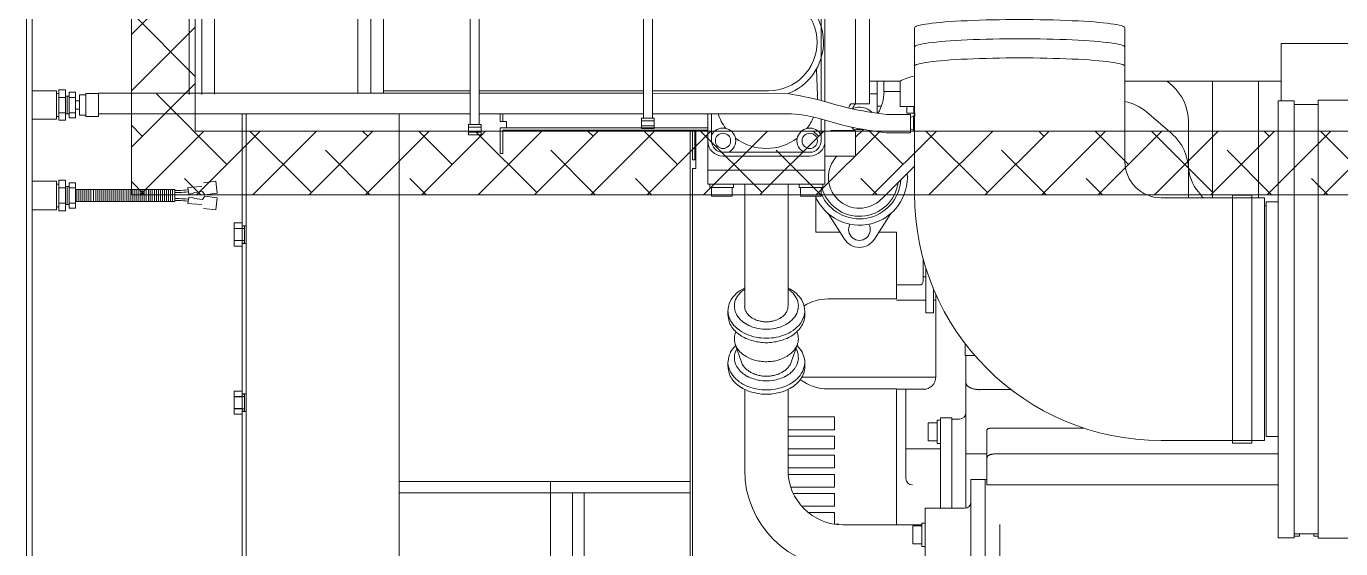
# Model space of a CAD drawing. Header units: millimetres. Extents: x 68650 to 268645, y -2410 to 17645.
# Drawn here: x 74045 to 75076, y 9960 to 10370 of the extents above; entities that cross this region are included whole.
import ezdxf

# ---------------------------------------------------------------- set-up
doc = ezdxf.new("R2010")
doc.units = ezdxf.units.MM
doc.layers.add('G-IMPT', color=8, linetype='Continuous', lineweight=18)
doc.layers.add('M-EQPM', color=50, linetype='Continuous', lineweight=18)

# ---------------------------------------------------------------- blocks, each defined once
blk = doc.blocks.new('TKCS_MAY PHAT DIEN_251105 - TKCS_XREF_260106_MAY PHAT DIEN_dwg_HINST1-2491694-TKCS_NHÀ MÁY PHÁT ĐIỆN - MẶT BẰNG COTE _1_000')
at = {"layer": 'G-IMPT'}
blk.add_line((0.08, 0.426), (0.1, 0.12), dxfattribs=at)
at = {"layer": 'G-IMPT', "flags": 128}
blk.add_lwpolyline([(0.1, 0.12), (0.1, 0), (-0.1, 0), (-0.1, 0.12), (-0.08, 0.18), (-0.08, 0.426), (-0.19, 0.49), (-0.19, 0.875), (0.19, 0.875), (0.19, 0.49)], dxfattribs=at)
blk = doc.blocks.new('TKCS_MAY PHAT DIEN_251105 - TKCS_XREF_260106_MAY PHAT DIEN_dwg_HINST1-2491695-TKCS_NHÀ MÁY PHÁT ĐIỆN - MẶT BẰNG COTE _1_000')
at = {"layer": 'G-IMPT'}
blk.add_line((0.08, 0.426), (0.1, 0.12), dxfattribs=at)
at = {"layer": 'G-IMPT', "flags": 128}
blk.add_lwpolyline([(0.1, 0.12), (0.1, 0), (-0.1, 0), (-0.1, 0.12), (-0.08, 0.18), (-0.08, 0.426), (-0.19, 0.49), (-0.19, 0.875), (0.19, 0.875), (0.19, 0.49)], dxfattribs=at)
blk = doc.blocks.new('TKCS_MAY PHAT DIEN_251105 - TKCS_XREF_260106_MAY PHAT DIEN_dwg_112-2491696-TKCS_NHÀ MÁY PHÁT ĐIỆN - MẶT BẰNG COTE _1_000')
at = {"layer": 'G-IMPT'}
for p, q in [((17102, 26391.3), (17102, 24843.3)), ((17725.4, 25463.6), (17725.4, 25341.3)), ((17239.7, 25431.1), (17239.7, 25346)), ((17249.7, 25431.1), (17249.7, 25346.1)), ((17362.1, 25431.1), (17362.1, 25346.7)), ((17372.1, 25431.1), (17372.1, 25346.7)), ((17798.5, 25268), (17798.5, 25398.3)), ((17963.6, 25293.4), (17963.6, 25398.3)), ((17722.4, 25345), (17721.7, 25365.8)), ((17769.4, 25331.3), (17769.4, 25356.4)), ((18086.1, 25356.4), (17963.6, 25356.4)), ((18000.6, 25352.9), (17996.7, 25356.4)), ((18032.4, 25356.4), (18032.4, 25264.9)), ((18068.4, 25356.4), (18068.4, 25264.9)), ((17127.6, 25346.7), (17125.6, 25346.7)), ((17132.6, 25343.7), (17127.6, 25343.7)), ((17135.6, 25344.7), (17132.6, 25344.7)), ((17134.1, 25344.7), (17134.1, 25330.7)), ((17135.6, 25327.7), (17135.6, 25347.7)), ((17140.6, 25347.7), (17135.6, 25347.7)), ((17140.6, 25343.7), (17135.6, 25343.7)), ((17140.6, 25327.7), (17140.6, 25347.7)), ((17143.6, 25340.9), (17140.6, 25340.9)), ((17148.6, 25346.7), (17148.6, 25328.7)), ((17148.6, 25346.7), (17158.6, 25346.7)), ((17450.2, 25346.9), (17158.6, 25346.9)), ((17158.6, 25346.7), (17158.6, 25328.7)), ((17586, 25348.9), (17457.2, 25348.9)), ((17586, 25346.9), (17457.2, 25346.9)), ((17684.1, 25348.9), (17593, 25348.9)), ((17593, 25346.9), (17699.4, 25346.7)), ((17769.4, 25346.6), (17763.4, 25346.6)), ((17132.6, 25331.7), (17127.6, 25331.7)), ((17135.6, 25330.7), (17132.6, 25330.7)), ((17140.6, 25331.7), (17135.6, 25331.7)), ((17143.6, 25334.5), (17140.6, 25334.5)), ((17450.2, 25330.9), (17158.6, 25330.9)), ((17271.4, 25330.9), (17271.4, 24963.3)), ((17394.5, 24955.8), (17394.5, 25330.9)), ((17586, 25330.9), (17457.2, 25330.9)), ((17475.6, 25324.9), (17475.6, 25330.9)), ((17593, 25330.9), (17688.6, 25330.9)), ((17636.4, 25330.9), (17636.4, 25286.6)), ((17639.4, 25330.9), (17639.4, 25309.6)), ((17752.4, 25338.6), (17748.6, 25338.6)), ((17769.4, 25336.9), (17772.7, 25336.9)), ((17798, 25331.3), (17798, 25336.6)), ((17798.8, 25329.1), (17798.9, 25331.3)), ((18000.6, 25315), (17980.8, 25332.1)), ((18115.3, 25338.1), (18096.5, 25338.1)), ((17127.6, 25328.7), (17125.6, 25328.7)), ((17140.6, 25327.7), (17135.6, 25327.7)), ((17148.6, 25328.7), (17158.6, 25328.7)), ((17448.7, 25322.1), (17448.7, 25322.8)), ((17458.7, 25320.3), (17448.7, 25320.3)), ((17594.5, 25325.4), (17584.5, 25325.4)), ((17594.5, 25321.4), (17584.5, 25321.4)), ((17725.4, 25326.8), (17725.4, 25309.6)), ((17797.8, 25329), (17795.5, 25328)), ((18013.4, 25325), (18013.4, 25264.9)), ((17458.7, 25316.3), (17448.7, 25316.3)), ((17622.6, 25317.9), (17622.6, 24972)), ((17627, 25317.8), (17627, 25317.3)), ((17627, 25315.9), (17627, 25314)), ((17758.5, 25318.5), (17752.4, 25312.4)), ((17797.8, 25317.9), (17795.5, 25319)), ((17716.4, 25300.6), (17648.4, 25300.6)), ((17716.4, 25297.6), (17648.4, 25297.6)), ((17798.5, 25289.8), (17772.6, 25263.9)), ((17127.6, 25275.7), (17125.6, 25275.7)), ((17132.6, 25272.7), (17127.6, 25272.7)), ((17135.6, 25273.7), (17132.6, 25273.7)), ((17134.1, 25273.7), (17134.1, 25259.7)), ((17135.6, 25256.7), (17135.6, 25276.7)), ((17140.6, 25276.7), (17135.6, 25276.7)), ((17140.6, 25272.7), (17135.6, 25272.7)), ((17140.6, 25256.7), (17140.6, 25276.7)), ((17141.6, 25261.9), (17141.6, 25271.5)), ((17143.2, 25261.9), (17143.2, 25271.5)), ((17144.8, 25261.9), (17144.8, 25271.5)), ((17146.4, 25261.9), (17146.4, 25271.5)), ((17147.9, 25261.9), (17147.9, 25271.5)), ((17149.5, 25261.9), (17149.5, 25271.5)), ((17151.1, 25261.9), (17151.1, 25271.5)), ((17152.7, 25261.9), (17152.7, 25271.5)), ((17154.8, 25261.9), (17154.8, 25271.5)), ((17156.4, 25261.9), (17156.4, 25271.5)), ((17158, 25261.9), (17158, 25271.5)), ((17159.6, 25261.9), (17159.6, 25271.5)), ((17161.1, 25261.9), (17161.1, 25271.5)), ((17162.7, 25261.9), (17162.7, 25271.5)), ((17164.3, 25261.9), (17164.3, 25271.5)), ((17165.9, 25261.9), (17165.9, 25271.5)), ((17167.5, 25261.9), (17167.5, 25271.5)), ((17169.1, 25261.9), (17169.1, 25271.5)), ((17170.7, 25261.9), (17170.7, 25271.5)), ((17172.3, 25261.9), (17172.3, 25271.5)), ((17173.8, 25261.9), (17173.8, 25271.5)), ((17175.4, 25261.9), (17175.4, 25271.5)), ((17177, 25261.9), (17177, 25271.5)), ((17178.6, 25261.9), (17178.6, 25271.5)), ((17180.2, 25261.9), (17180.2, 25271.5)), ((17181.8, 25261.9), (17181.8, 25271.5)), ((17183.4, 25261.9), (17183.4, 25271.5)), ((17185, 25261.9), (17185, 25271.5)), ((17186.5, 25261.9), (17186.5, 25271.5)), ((17188.1, 25261.9), (17188.1, 25271.5)), ((17189.7, 25261.9), (17189.7, 25271.5)), ((17191.3, 25261.9), (17191.3, 25271.5)), ((17192.9, 25261.9), (17192.9, 25271.5)), ((17194.5, 25261.9), (17194.5, 25271.5)), ((17196.1, 25261.9), (17196.1, 25271.5)), ((17197.7, 25261.9), (17197.7, 25271.5)), ((17199.2, 25261.9), (17199.2, 25271.5)), ((17200.8, 25261.9), (17200.8, 25271.5)), ((17202.4, 25261.9), (17202.4, 25271.5)), ((17204, 25261.9), (17204, 25271.5)), ((17205.6, 25261.9), (17205.6, 25271.5)), ((17207.2, 25261.9), (17207.2, 25271.5)), ((17208.8, 25261.9), (17208.8, 25271.5)), ((17210.4, 25261.9), (17210.4, 25271.5)), ((17211.9, 25261.9), (17211.9, 25271.5)), ((17213.5, 25261.9), (17213.5, 25271.5)), ((17215.1, 25261.9), (17215.1, 25271.5)), ((17216.7, 25261.9), (17216.7, 25271.5)), ((17665.4, 25275.6), (17665.4, 25179.8)), ((17699.4, 25275.6), (17699.4, 25179.8)), ((17127.6, 25257.7), (17125.6, 25257.7)), ((17132.6, 25260.7), (17127.6, 25260.7)), ((17135.6, 25259.7), (17132.6, 25259.7)), ((17140.6, 25260.7), (17135.6, 25260.7)), ((18024.7, 25264.9), (18024.6, 25265.1)), ((18074.3, 25258.6), (18073.1, 25258.6)), ((17140.6, 25256.7), (17135.6, 25256.7)), ((17730.9, 25252.6), (17743.6, 25232.5)), ((17767.2, 25232.5), (17780, 25252.6)), ((17273, 25240.8), (17265.1, 25240.8)), ((17271.4, 25240.7), (17265.1, 25240.7)), ((17274.5, 25243), (17271.4, 25243)), ((17265.1, 25231.3), (17273, 25231.3)), ((17271.4, 25229.1), (17274.5, 25229.1)), ((17805.4, 25216.8), (17805.4, 25199.5)), ((17802.4, 25196.5), (17784.5, 25196.5)), ((17807.4, 25203), (17805.4, 25203)), ((17815.4, 25188.9), (17815.4, 25124.5)), ((17652.3, 25176.4), (17652.3, 25172.9)), ((17712.5, 25172.9), (17712.5, 25176.4)), ((17807.4, 25184.7), (17784.5, 25184.7)), ((17815.4, 25184.7), (17813.4, 25184.7)), ((17658.4, 25159.8), (17658.1, 25158.7)), ((17706.4, 25159.8), (17706.8, 25158.7)), ((17662.9, 25135.9), (17658, 25150.1)), ((17701.9, 25135.9), (17706.8, 25150.1)), ((17652.3, 25132.4), (17652.3, 25135.9)), ((17712.5, 25135.9), (17712.5, 25132.4)), ((17838.9, 25141.2), (17838.9, 25021.3)), ((17815.4, 25124.2), (17710.3, 25124.2)), ((17665.4, 25114.5), (17665.4, 25051.3)), ((17699.4, 25114.5), (17699.4, 25051.3)), ((17784.5, 25114.8), (17807.8, 25114.8)), ((17791.9, 25114.8), (17791.9, 25044.6)), ((17874.3, 25114.4), (17849.9, 25114.4)), ((17273, 25108.9), (17265.1, 25108.9)), ((17271.4, 25108.8), (17265.1, 25108.8)), ((17274.5, 25111.1), (17271.4, 25111.1)), ((17265.1, 25099.4), (17273, 25099.4)), ((17271.4, 25097.2), (17274.5, 25097.2)), ((17833.9, 25091.2), (17827.9, 25091.2)), ((17791.9, 25068), (17818.9, 25068)), ((17855.4, 25063.9), (17838.9, 25063.9)), ((17622.6, 25042.3), (17394.5, 25042.3)), ((17513.2, 24955.8), (17513.2, 25042.3)), ((17622.6, 25033.3), (17394.5, 25033.3)), ((17736.9, 25008.8), (17739.3, 25008.8)), ((17804.4, 25008.3), (17742.4, 25008.3)), ((17865.4, 25008.6), (17865.4, 24945)), ((18115.3, 25001.3), (18096.5, 25001.3))]:
    blk.add_line(p, q, dxfattribs=at)
at = {"layer": 'G-IMPT', "flags": 128}
for points in [[(17106.6, 26391.3), (17106.6, 24843.3)], [(17127.6, 25325.7), (17127.6, 25349.7), (17132.6, 25349.7), (17132.6, 25325.7)], [(18083.8, 25341.1), (18096.5, 25341.1), (18096.5, 24998.2), (18083.8, 24998.2)], [(18115.3, 24997.7), (18115.3, 25341.6), (18147, 25341.6), (18147, 24997.7)], [(17448.7, 25314.3), (17448.7, 25322.3), (17458.7, 25322.3), (17458.7, 25314.3)], [(17584.5, 25319.4), (17594.5, 25319.4), (17594.5, 25327.4), (17584.5, 25327.4)], [(17127.6, 25254.7), (17132.6, 25254.7), (17132.6, 25278.7), (17127.6, 25278.7)], [(18048.1, 25266.9), (18063.1, 25266.9), (18063.1, 25072.4), (18048.1, 25072.4)], [(17539.4, 25033.3), (17539.4, 24968.3), (17530.4, 24968.3), (17530.4, 25033.3)]]:
    blk.add_lwpolyline(points, close=True, dxfattribs=at)
for points in [[(17728.4, 25340.4), (17728.4, 25495.6), (17636.4, 25495.6), (17636.4, 25425.1)], [(17763.4, 25446.6), (17763.4, 25338.6), (17752.4, 25338.6), (17752.4, 25446.6), (17763.4, 25446.6), (17769.4, 25446.6)], [(17239.7, 25430.1), (17229.7, 25430.1), (17229.7, 25345.9)], [(17372.1, 25430.1), (17382.1, 25430.1), (17382.1, 25346.8)], [(17457.2, 25322.3), (17457.2, 25427.5), (17450.2, 25427.5), (17450.2, 25322.3)], [(17593, 25327.4), (17593, 25428.2), (17586, 25428.2), (17586, 25327.4)], [(18226.1, 25338.1), (18226.1, 25385.9), (18086.1, 25385.9), (18086.1, 25341.1)], [(17798.5, 25331.3), (17792.7, 25331.3), (17792.7, 25336.6), (17798.5, 25336.6), (17787.4, 25336.6), (17787.4, 25356.4), (17763.4, 25356.4)], [(17787.4, 25348.2), (17774.6, 25348.2), (17774.6, 25356.4)], [(17106.6, 25326.5), (17125.6, 25326.5), (17125.6, 25348.9), (17106.6, 25348.9), (17115.7, 25348.9)], [(17148.6, 25329.7), (17143.6, 25329.7), (17143.6, 25345.7), (17148.6, 25345.7)], [(17382.1, 25348.9), (17450.2, 25348.9), (17427.3, 25348.9)], [(17274.5, 25330.8), (17274.5, 24963.3), (17274.5, 25330.9)], [(17473.7, 25330.9), (17473.7, 25324.9), (17478.7, 25324.9), (17478.7, 25319.9)], [(17776.5, 25316), (17795.5, 25316), (17795.5, 25330.4), (17776.8, 25330.4)], [(17636.4, 25317.9), (17475.6, 25317.9), (17475.6, 25299.8), (17473.7, 25299.8), (17473.7, 25319.8), (17636.4, 25319.8)], [(17728.4, 25286.6), (17728.4, 25275.6), (17636.4, 25275.6), (17636.4, 25286.6), (17728.4, 25286.6), (17728.4, 25326)], [(17798.5, 25329.1), (17797.8, 25329.1), (17797.8, 25317.9), (17798.5, 25317.9)], [(17624.5, 25317.9), (17624.5, 25294.8), (17626.4, 25294.8), (17626.4, 25317.9)], [(17624.5, 24972), (17624.5, 25287.9), (17627, 25287.9), (17627, 25317.8)], [(17728.4, 25297.6), (17752.4, 25297.6), (17752.4, 25317.6), (17733.1, 25317.6)], [(17106.6, 25255.5), (17125.6, 25255.5), (17125.6, 25277.9), (17106.6, 25277.9)], [(17140.6, 25271.5), (17218.4, 25271.5), (17218.4, 25261.9), (17140.6, 25261.9)], [(17218.4, 25270.6), (17220.1, 25270.6), (17221.9, 25270.6), (17223.5, 25270.7), (17225.2, 25270.8), (17226.8, 25270.9), (17228.3, 25271.1), (17229, 25271.1)], [(17218.4, 25269), (17220.2, 25269), (17222, 25269.1), (17223.7, 25269.1), (17225.4, 25269.2), (17227.1, 25269.4), (17228.6, 25269.5), (17229.2, 25269.6)], [(17656.6, 25275.6), (17656.6, 25273.1), (17638.2, 25273.1), (17638.2, 25275.6)], [(17655.5, 25273.1), (17655.5, 25266.1), (17639.3, 25266.1), (17639.3, 25273.1)], [(17726.6, 25275.6), (17726.6, 25273.1), (17708.2, 25273.1), (17708.2, 25275.6)], [(17725.5, 25273.1), (17725.5, 25266.1), (17709.3, 25266.1), (17709.3, 25273.1)], [(17218.4, 25264.4), (17220.2, 25264.4), (17222, 25264.3), (17223.7, 25264.2), (17225.4, 25264.1), (17227.1, 25264), (17228.6, 25263.9), (17229.2, 25263.8)], [(17218.4, 25262.8), (17220.1, 25262.8), (17221.9, 25262.7), (17223.5, 25262.7), (17225.2, 25262.6), (17226.8, 25262.5), (17228.3, 25262.3), (17229, 25262.2)], [(17740.2, 25237.9), (17721.3, 25237.9), (17721.3, 25266.1)], [(17992.1, 25074.4), (18073.1, 25074.4), (18073.1, 25264.9), (17992.1, 25264.9)], [(18083.8, 25077.6), (18074.3, 25077.6), (18074.3, 25261.7), (18083.8, 25261.7)], [(17265.1, 25231.5), (17265.1, 25240.7), (17265.1, 25245.3), (17271.4, 25245.3)], [(17271.4, 25229.4), (17273, 25229.4), (17273, 25242.8), (17271.4, 25242.8)], [(17730.6, 25185.5), (17784.5, 25185.5), (17784.5, 25237.9), (17770.6, 25237.9)], [(17271.4, 25226.9), (17265.1, 25226.9), (17265.1, 25231.5), (17271.4, 25231.5)], [(17807.4, 25210), (17807.4, 25174.7), (17813.4, 25174.7), (17813.4, 25193.6)], [(17845.8, 25141.2), (17838.4, 25141.2), (17838.4, 25150.3)], [(17271.4, 25099.6), (17265.1, 25099.6), (17265.1, 25108.8), (17265.1, 25113.3), (17271.4, 25113.3)], [(17784.5, 25008.3), (17784.5, 25114.9), (17730.6, 25114.9)], [(17271.4, 25097.4), (17273, 25097.4), (17273, 25110.9), (17271.4, 25110.9)], [(17271.4, 25095), (17265.1, 25095), (17265.1, 25099.6)], [(17699.4, 25092.9), (17735.8, 25092.9), (17735.8, 25082.9), (17699.4, 25082.9)], [(17816.4, 25088.2), (17809.4, 25088.2), (17809.4, 25074.2), (17816.4, 25074.2)], [(17818.9, 25090.4), (17816.4, 25090.4), (17816.4, 25072), (17818.9, 25072)], [(17818.9, 25021.3), (17818.9, 25092.2), (17827.9, 25092.2), (17827.9, 25021.3)], [(17855.4, 25082.6), (17855.4, 25039.6), (18083.8, 25039.6)], [(17931.5, 25084.1), (17858.4, 25084.1), (17858.2, 25084.1), (17858, 25084.1), (17857.7, 25084.1), (17857.5, 25084.1), (17857.3, 25084), (17857.1, 25084), (17856.9, 25083.9), (17856.6, 25083.8), (17856.4, 25083.8), (17856.2, 25083.7), (17856, 25083.5), (17855.8, 25083.4), (17855.7, 25083.2)], [(17699.4, 25077.9), (17735.8, 25077.9), (17735.8, 25067.9), (17699.4, 25067.9)], [(17699.4, 25062.9), (17735.8, 25062.9), (17735.8, 25052.9), (17699.4, 25052.9)], [(18083.8, 25063.9), (17861.4, 25063.9), (17861, 25063.9), (17860.5, 25063.8)], [(17701.6, 25037.9), (17735.8, 25037.9), (17735.8, 25047.9), (17699.6, 25047.9)], [(19040.4, 25043.8), (19050.9, 25043.8), (19050.9, 24938.7), (19041.9, 24938.7), (19030.4, 24938.7), (18824.9, 24926.2), (18676.9, 24926.2), (18484.4, 24929.1), (17865.4, 24938.7), (17853.9, 24938.7), (17853.9, 25043.8), (17855.4, 25043.8), (17842.9, 25043.8), (17842.9, 24938.7), (17853.9, 24938.7)], [(17710.1, 25022.9), (17735.8, 25022.9), (17735.8, 25032.9), (17703.6, 25032.9)], [(17837.9, 24961.3), (17817.9, 24961.3), (17806.9, 24961.3), (17806.9, 25021.3), (17817.9, 25021.3), (17837.9, 25021.3)], [(17715.3, 25017.9), (17735.8, 25017.9), (17735.8, 25008.8)], [(17804.4, 24993.4), (17797.4, 24993.4), (17797.4, 25007.4), (17804.4, 25007.4)], [(17806.9, 24991.2), (17804.4, 24991.2), (17804.4, 25009.6), (17806.9, 25009.6)], [(18096.5, 24999.4), (18100.6, 24999.4), (18100.6, 25001.3)], [(18115.3, 24999.4), (18111.7, 24999.4), (18111.7, 25001.3)]]:
    blk.add_lwpolyline(points, dxfattribs=at)
at = {"layer": 'G-IMPT'}
for centre in [(17648.4, 25309.6), (17716.4, 25309.6)]:
    blk.add_circle(centre, 6, dxfattribs=at)
for centre, radius, start, end in [((17684.1, 25387), 43.1, 290.7791, 117.8724), ((17684.1, 25387), 38.1, 270, 90), ((17803.4, 25328.7), 32, 98.7644, 120), ((17976.4, 25325), 37, 360, 49.1066), ((17682.4, 25343.6), 40, 357.7279, 1.9991), ((17742.1, 25348.2), 32.6, 328.6577, 0.0002), ((17956.6, 25304.1), 37, 49.1066, 79.0661), ((17682.4, 25343.6), 40, 198.5758, 217.3026), ((17759.4, 25331.5), 13, 146.6779, 163.0151), ((17759.4, 25331.5), 10, 134.4268, 161.801), ((17755.4, 25322), 14, 44.7463, 112.5761), ((17648.4, 25309.6), 10, 295.8419, 154.1581), ((17716.4, 25309.6), 10, 25.8419, 244.1581), ((17682.4, 25343.6), 40, 322.6974, 337.4906), ((17754.4, 25322.2), 5, 203.9546, 246.4215), ((17648.4, 25309.6), 12, 180, 270), ((17648.4, 25309.6), 9, 180, 270), ((17682.4, 25343.6), 40, 232.6974, 307.3026), ((17716.4, 25309.6), 12, 270, 360), ((17716.4, 25309.6), 9, 270, 360), ((17755.4, 25281), 37.6, 85.2615, 96.4684), ((17976.4, 25287), 37, 360, 49.1066), ((17755.4, 25281), 24.3, 136.946, 315), ((17992.1, 25293.4), 28.5, 180, 270), ((18046.4, 25291), 33, 180, 220.9555), ((17755.4, 25281), 37.6, 203.3657, 4.739), ((17755.4, 25281), 32.6, 203.3341, 356.807), ((17755.4, 25281), 30.6, 194.9812, 352.4285), ((17992.1, 25268), 193.5, 180, 270), ((17996.9, 25247.9), 32.6, 38.6273, 40.9403), ((17997.3, 25248.3), 32.1, 36.2766, 38.6273), ((17997.7, 25248.6), 31.6, 33.8886, 36.2766), ((17998.1, 25248.9), 31.1, 31.46, 33.8886), ((17755.4, 25240), 8.5, 150.8527, 29.1473), ((17755.4, 25240), 14, 212.4515, 327.5484), ((17802.4, 25199.5), 3, 270, 360), ((17672.7, 25174.2), 20.9, 131.8562, 153.8912), ((17672.6, 25179.2), 15.4, 140.4142, 163.7694), ((17677.9, 25168.6), 28.5, 115.8825, 132.0225), ((17676.8, 25175.8), 20.8, 123.1313, 140.4958), ((17687, 25168.6), 28.5, 47.983, 64.1204), ((17688.1, 25175.8), 20.8, 39.504, 56.8664), ((17692.2, 25179.2), 15.4, 16.2373, 39.5854), ((17692.1, 25174.2), 20.9, 26.1208, 48.1492), ((17730.6, 25150.2), 35.3, 90, 121.6634), ((17668.5, 25176.4), 16.2, 154.072, 182.5027), ((17669, 25176.6), 16.7, 183.1287, 210.6731), ((17670.4, 25179.9), 13.1, 164.1265, 191.6293), ((17672.1, 25180.3), 14.8, 192.0608, 216.3625), ((17674.4, 25179.9), 9.01, 180.0874, 198.4938), ((17675.6, 25180.3), 10.3, 198.5895, 214.7092), ((17689.3, 25180.3), 10.2, 325.7385, 341.9511), ((17690.4, 25179.9), 8.99, 342.0506, 0.5111), ((17692.7, 25180.3), 14.8, 323.6422, 347.9507), ((17694.4, 25179.9), 13.1, 348.3826, 15.8805), ((17695.8, 25176.6), 16.7, 329.3371, 356.8882), ((17696.3, 25176.4), 16.2, 357.5143, 25.9404), ((17668.3, 25172.9), 15.9, 180.087, 198.4623), ((17670.4, 25173.7), 18.2, 198.5576, 214.6528), ((17673.7, 25179.4), 22.2, 210.7407, 231.4842), ((17676.1, 25183.3), 19.8, 216.3211, 234.5079), ((17679.8, 25188.3), 26, 234.3646, 248.2187), ((17677.5, 25181.6), 12.6, 214.6988, 227.9068), ((17679.4, 25183.7), 15.4, 227.8615, 238.6638), ((17680.9, 25186.1), 18.2, 238.6218, 247.7365), ((17681.8, 25188.4), 20.7, 247.7044, 255.7217), ((17682.3, 25190.2), 22.5, 255.6975, 263.066), ((17682.4, 25191.1), 23.5, 263.0461, 270.114), ((17682.4, 25191.1), 23.5, 270.0955, 277.1672), ((17682.6, 25190.1), 22.5, 277.1472, 284.5264), ((17683, 25188.3), 20.6, 284.5019, 292.5473), ((17684, 25186), 18.1, 292.515, 301.6709), ((17685.5, 25183.6), 15.3, 301.6285, 312.4958), ((17685.1, 25188.3), 26, 291.7801, 305.6359), ((17687.4, 25181.6), 12.5, 312.4508, 325.7467), ((17688.7, 25183.3), 19.8, 305.4924, 323.6835), ((17691.1, 25179.4), 22.2, 308.5172, 329.2691), ((17694.4, 25173.7), 18.2, 325.3358, 341.4343), ((17696.6, 25172.9), 16, 341.5296, 359.9129), ((17673.7, 25176), 22.2, 214.6427, 227.8396), ((17670.6, 25154.4), 13.2, 161.6637, 182.4996), ((17677, 25179.6), 27.2, 227.7946, 238.591), ((17678.7, 25185.4), 30, 231.3109, 246.6528), ((17679.7, 25183.9), 32.2, 238.549, 247.6568), ((17681.5, 25191.9), 37.1, 246.5229, 258.9399), ((17681.8, 25193.2), 31.4, 248.1169, 259.6148), ((17682.4, 25195.9), 41.2, 258.8541, 270.036), ((17682.4, 25196.2), 34.4, 259.5452, 270.0298), ((17682.4, 25196.2), 34.4, 269.9702, 280.4547), ((17682.4, 25195.9), 41.2, 269.964, 281.1468), ((17683, 25193.2), 31.4, 280.3851, 291.882), ((17683.3, 25191.9), 37.1, 281.061, 293.4775), ((17685.2, 25183.9), 32.2, 292.3343, 301.4411), ((17686.2, 25185.4), 30, 293.3475, 308.6908), ((17687.8, 25179.6), 27.2, 301.3991, 312.1946), ((17691.1, 25176), 22.2, 312.1496, 325.346), ((17694.2, 25154.4), 13.3, 359.0345, 19.7529), ((17672.7, 25133.7), 21, 133.1076, 152.1739), ((17670.9, 25154.5), 13.5, 182.7444, 203.1135), ((17671.6, 25139.1), 14.3, 149.2161, 170.0333), ((17673.3, 25155.5), 16.2, 203.2035, 220.2802), ((17676.5, 25158.2), 20.4, 220.236, 233.7917), ((17681.4, 25188), 36.6, 247.6248, 255.635), ((17682.2, 25191.1), 39.8, 255.6108, 262.9704), ((17682.4, 25192.8), 41.6, 262.9506, 270.0065), ((17682.4, 25192.8), 41.6, 269.9881, 277.0432), ((17682.6, 25191.1), 39.8, 277.0234, 284.3813), ((17683.5, 25188), 36.6, 284.3571, 292.3663), ((17688.6, 25158), 20, 307.0656, 320.8456), ((17691.8, 25155.4), 15.9, 320.8062, 338.1534), ((17693.3, 25139.1), 14.3, 9.9785, 30.7892), ((17692.1, 25133.7), 21, 27.8349, 46.8948), ((17694.1, 25154.4), 13.4, 338.2575, 358.7875), ((17668.9, 25135.7), 16.5, 152.2576, 176.403), ((17668.3, 25135.9), 16, 176.8202, 201.7976), ((17670.4, 25139.3), 13.1, 170.2979, 193.0383), ((17672, 25139.8), 14.7, 193.2719, 213.5127), ((17674.3, 25139.8), 12.1, 199.0731, 213.1719), ((17679.3, 25162), 25.1, 233.7264, 244.7038), ((17681.2, 25166), 29.6, 244.6528, 253.9909), ((17682.2, 25169.2), 32.9, 253.954, 262.3499), ((17682.4, 25170.9), 34.6, 262.321, 270.2927), ((17682.4, 25170.9), 34.6, 270.2662, 278.2523), ((17682.7, 25169), 32.7, 278.223, 286.6643), ((17683.7, 25165.8), 29.3, 286.6265, 296.0553), ((17685.7, 25161.8), 24.8, 296.0031, 307.1314), ((17690.5, 25139.8), 12.1, 326.8237, 340.9269), ((17692.9, 25139.8), 14.7, 326.4908, 346.7368), ((17694.4, 25139.3), 13.1, 346.9706, 9.7141), ((17696, 25135.7), 16.5, 3.6118, 27.7516), ((17696.5, 25135.9), 16, 338.2136, 3.1946), ((17668.3, 25132.4), 15.9, 180.087, 198.4623), ((17670.4, 25133.2), 18.2, 198.5576, 214.6528), ((17671.6, 25137.3), 19.5, 201.982, 222.452), ((17676.2, 25141.4), 25.7, 222.3639, 237.8799), ((17675.2, 25141.9), 18.6, 213.5086, 229.4952), ((17678.5, 25145.7), 23.7, 229.4137, 241.9911), ((17676.2, 25141.1), 14.3, 213.1694, 225.0504), ((17678.2, 25143.1), 17.1, 225.0223, 234.9621), ((17680.9, 25150.1), 28.6, 241.9216, 252.3228), ((17679.9, 25145.5), 20.1, 234.9324, 243.4063), ((17681.2, 25148), 22.9, 243.382, 250.8244), ((17681.9, 25150.2), 25.2, 250.8055, 257.5597), ((17682.3, 25151.8), 26.9, 257.5447, 263.8799), ((17682.4, 25152.7), 27.8, 263.867, 270.0061), ((17682.4, 25152.7), 27.8, 269.9939, 276.1294), ((17682.5, 25151.8), 26.9, 276.1166, 282.4483), ((17682.9, 25150.2), 25.2, 282.4333, 289.1859), ((17683.7, 25148), 22.9, 289.167, 296.6112), ((17684, 25150.1), 28.6, 287.6746, 298.076), ((17684.9, 25145.5), 20.1, 296.5869, 305.0614), ((17686.6, 25143.1), 17.2, 305.0317, 314.9723), ((17686.3, 25145.7), 23.7, 298.0066, 310.5847), ((17688.6, 25141.1), 14.3, 314.9442, 326.8263), ((17689.6, 25141.9), 18.6, 310.503, 326.4948), ((17688.7, 25141.4), 25.7, 302.1207, 317.6409), ((17693.3, 25137.3), 19.5, 317.5529, 338.029), ((17694.4, 25133.2), 18.2, 325.3358, 341.4343), ((17696.6, 25132.4), 16, 341.5296, 359.9129), ((17805.4, 25124.5), 10, 270, 360), ((17673.7, 25135.4), 22.2, 214.6427, 227.8396), ((17677, 25139.1), 27.2, 227.7946, 238.591), ((17679.9, 25147.2), 32.6, 237.7722, 250.029), ((17679.7, 25143.4), 32.2, 238.549, 247.6568), ((17681.4, 25147.4), 36.6, 247.6248, 255.635), ((17681.8, 25152.5), 38.2, 249.9539, 260.4107), ((17682.1, 25153.8), 32.5, 252.2737, 261.4418), ((17682.4, 25155.5), 41.3, 260.3572, 270.0234), ((17682.4, 25155.8), 34.5, 261.4047, 270.0166), ((17682.4, 25155.8), 34.5, 269.9834, 278.595), ((17682.4, 25155.5), 41.3, 269.9766, 279.6428), ((17682.8, 25153.8), 32.5, 278.5579, 287.7237), ((17683, 25152.5), 38.2, 279.5892, 290.0461), ((17683.5, 25147.4), 36.6, 284.3571, 292.3663), ((17685, 25147.2), 32.6, 289.9711, 302.2286), ((17685.2, 25143.4), 32.2, 292.3343, 301.4411), ((17687.8, 25139.1), 27.2, 301.3991, 312.1946), ((17691.1, 25135.4), 22.2, 312.1496, 325.346), ((17730.6, 25150.2), 35.3, 232.1217, 270), ((17841.7, 25119.9), 2.82, 179.4099, 196.352), ((17842.2, 25120), 3.33, 196.4663, 210.7946), ((17843.1, 25120.5), 4.33, 210.7769, 221.8076), ((17844.1, 25121.4), 5.7, 221.7551, 230.1358), ((17845.2, 25122.7), 7.34, 230.0917, 236.6015), ((17846.2, 25124.2), 9.13, 236.5716, 241.8014), ((17847, 25125.8), 11, 241.7818, 246.1257), ((17847.8, 25127.5), 12.9, 246.1126, 249.8252), ((17848.4, 25129.2), 14.7, 249.8163, 253.0756), ((17848.9, 25130.8), 16.3, 253.0694, 255.996), ((17849.3, 25132.3), 17.9, 255.9913, 258.6695), ((17849.5, 25133.6), 19.2, 258.666, 261.1603), ((17849.7, 25134.7), 20.3, 261.1576, 263.5179), ((17849.8, 25135.5), 21.1, 263.5156, 265.7824), ((17849.8, 25136.1), 21.7, 265.7804, 267.9875), ((17849.9, 25136.3), 22, 267.9857, 270.1639), ((17682.2, 25150.6), 39.8, 255.6108, 262.9704), ((17682.4, 25152.3), 41.6, 262.9506, 270.0065), ((17682.4, 25152.3), 41.6, 269.9881, 277.0432), ((17682.6, 25150.6), 39.8, 277.0234, 284.3813), ((17833.9, 25096.2), 5, 270, 0), ((17856.2, 25082.6), 0.775, 162.8404, 179.6132), ((17856.6, 25082.4), 1.21, 137.9274, 148.7226), ((17856.3, 25082.6), 0.927, 148.6994, 162.7399), ((17857.3, 25060.8), 1.86, 148.4722, 162.4575), ((17857.7, 25060.5), 2.43, 137.7758, 148.4973), ((17858.3, 25060), 3.19, 129.6882, 137.8287), ((17858.9, 25059.3), 4.09, 123.3812, 129.7303), ((17859.4, 25058.4), 5.07, 118.2899, 123.4098), ((17859.9, 25057.6), 6.09, 114.0435, 118.3086), ((17860.3, 25056.6), 7.1, 110.3851, 114.0557), ((17860.7, 25055.7), 8.08, 107.1697, 110.3938), ((17860.9, 25054.8), 8.99, 104.28, 107.1758), ((17861.1, 25054.1), 9.8, 101.6321, 104.2845), ((17861.3, 25053.4), 10.5, 99.1632, 101.6355), ((17861.4, 25052.8), 11.1, 96.8245, 99.1659), ((17861.4, 25052.4), 11.5, 94.5766, 96.8267), ((17742.4, 25051.3), 77, 180, 270), ((17742.4, 25051.3), 43, 180, 270), ((17857, 25060.9), 1.55, 162.5552, 179.3087), ((17796.9, 25044.6), 5, 180, 270), ((17837.9, 25026.3), 5, 270, 360)]:
    blk.add_arc(centre, radius, start, end, dxfattribs=at)
for centre in [(17881.1, 25398.3), (17881.1, 25383.2), (17881.1, 25368.2)]:
    blk.add_ellipse(centre, major_axis=(82.5, 0), ratio=0.078459, start_param=0, end_param=3.141593, dxfattribs=at)
for points, knots in [([(17776.8, 25330.4), (17766.8, 25331.7), (17749.3, 25333.9), (17724.2, 25342.1), (17708.1, 25345.1), (17699.4, 25346.7)], [0, 0, 0, 0, 30.119274, 52.54898, 79.107239, 79.107239, 79.107239, 79.107239]), ([(17776.5, 25316), (17766.6, 25317.3), (17744.2, 25320.1), (17715.8, 25331), (17695.9, 25330.9), (17688.6, 25330.9)], [0, 0, 0, 0, 30.119274, 67.712863, 89.472107, 89.472107, 89.472107, 89.472107])]:
    blk.add_open_spline(points, degree=3, knots=knots, dxfattribs=at)
at = {"extrusion": (0, 0, -1), "xscale": 25.39999999999758, "yscale": 25.39999999999758, "zscale": -25.39999999999758, "rotation": 82.72817893557684}
blk.add_blockref('TKCS_MAY PHAT DIEN_251105 - TKCS_XREF_260106_MAY PHAT DIEN_dwg_HINST1-2491695-TKCS_NHÀ MÁY PHÁT ĐIỆN - MẶT BẰNG COTE _1_000', (-17229.1, 25270.4), dxfattribs=at)
at = {"xscale": 25.39999999999758, "yscale": 25.39999999999758, "zscale": 25.39999999999758, "rotation": 262.7281789355767}
blk.add_blockref('TKCS_MAY PHAT DIEN_251105 - TKCS_XREF_260106_MAY PHAT DIEN_dwg_HINST1-2491694-TKCS_NHÀ MÁY PHÁT ĐIỆN - MẶT BẰNG COTE _1_000', (17229.1, 25263), dxfattribs=at)
blk = doc.blocks.new('TKCS_MAY PHAT DIEN_251105 - TKCS_XREF_260106_MAY PHAT DIEN_dwg_A$C086a2854-2491700-TKCS_NHÀ MÁY PHÁT ĐIỆN - MẶT BẰNG COTE _1_000')
at = {"layer": 'G-IMPT'}
h = blk.add_hatch(dxfattribs=at)
h.set_pattern_fill('FP_11', color=256, style=0, pattern_type=2)
h.set_pattern_definition([(45, (6430.562, -24364.136), (-22.097087, 22.097087), []), (135, (6430.562, -24364.136), (-66.29126, 22.097087), [78.125, -46.875])])
h.paths.add_polyline_path([(-2325.1, 650), (-2325.1, 1350), (-3925.1, 1350), (-3925.1, 650), (-2669.7, 650)])
h.paths.add_polyline_path([(-2375.1, 700), (-3875.1, 700), (-3875.1, 1300), (-2375.1, 1300)])
at = {"layer": 'G-IMPT', "flags": 128}
for points in [[(-2325.1, 650), (-3925.1, 650), (-3925.1, 1350), (-2325.1, 1350)], [(-2375.1, 1300), (-3875.1, 1300), (-3875.1, 700), (-2375.1, 700)], [(-2375.1, 700), (-3875.1, 700), (-3875.1, 1300), (-2375.1, 1300)]]:
    blk.add_lwpolyline(points, close=True, dxfattribs=at)
blk.add_blockref('TKCS_MAY PHAT DIEN_251105 - TKCS_XREF_260106_MAY PHAT DIEN_dwg_112-2491696-TKCS_NHÀ MÁY PHÁT ĐIỆN - MẶT BẰNG COTE _1_000', (-21109.5, -24617.3))
blk = doc.blocks.new('TKCS_MAY PHAT DIEN_251105 - TKCS_XREF_260106_MAY PHAT DIEN_dwg-2491693-TKCS_NHÀ MÁY PHÁT ĐIỆN - MẶT BẰNG COTE _1_000')
blk.add_blockref('TKCS_MAY PHAT DIEN_251105 - TKCS_XREF_260106_MAY PHAT DIEN_dwg_A$C086a2854-2491700-TKCS_NHÀ MÁY PHÁT ĐIỆN - MẶT BẰNG COTE _1_000', (310559.4, 72532))
blk = doc.blocks.new('TKCS_MAY PHAT DIEN_251105 - MÁY PHÁT ĐIỂN-596403-TKCS_NHÀ MÁY PHÁT ĐIỆN - MẶT BẰNG COTE _1_000')
blk.add_blockref('TKCS_MAY PHAT DIEN_251105 - TKCS_XREF_260106_MAY PHAT DIEN_dwg-2491693-TKCS_NHÀ MÁY PHÁT ĐIỆN - MẶT BẰNG COTE _1_000', (-303959.4, -77332))

msp = doc.modelspace()

# ---------------------------------------------------------------- block references
at = {"layer": 'M-EQPM'}
msp.add_blockref('TKCS_MAY PHAT DIEN_251105 - MÁY PHÁT ĐIỂN-596403-TKCS_NHÀ MÁY PHÁT ĐIỆN - MẶT BẰNG COTE _1_000', (71452.6, 14388.2), dxfattribs=at)

doc.saveas('drawing.dxf')
